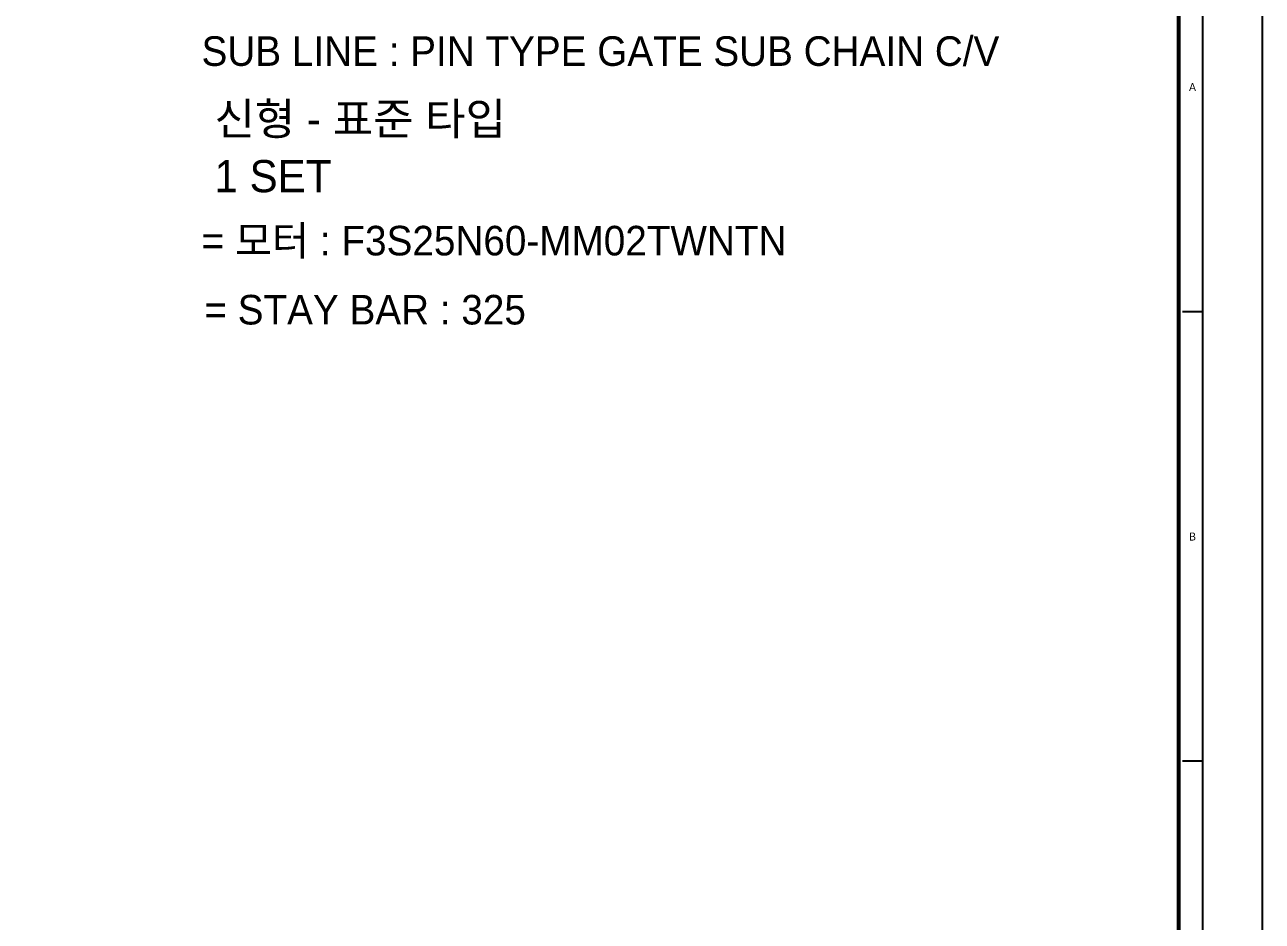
# Model space of a CAD drawing. Header units: inches. Extents: x 0 to 77285, y -118 to 40065.
# Drawn here: x 68761 to 71090, y 22042 to 23729 of the extents above; entities that cross this region are included whole.
import ezdxf
from ezdxf.enums import TextEntityAlignment as Align

# ---------------------------------------------------------------- set-up
doc = ezdxf.new("R2010")
doc.units = ezdxf.units.IN
doc.header["$LTSCALE"] = 5
doc.header["$MEASUREMENT"] = 0
doc.styles.add('SCI', font='')
doc.styles.get('SCI').set_extended_font_data('Gulim')

# ---------------------------------------------------------------- blocks, each defined once
blk = doc.blocks.new('A$C60684f4e')
at = {"color": 2}
for p, q in [((412.5, -63.9), (410, -63.9)), ((412.5, -120.3), (410, -120.3))]:
    blk.add_line(p, q, dxfattribs=at)
blk.add_lwpolyline([(12.5, -289.5), (12.5, -7.5), (412.5, -7.5), (412.5, -289.5)], close=True, dxfattribs=at)
at = {"color": 40, "const_width": 0.5}
blk.add_lwpolyline([(15.5, -286.5), (15.5, -10.5), (409.5, -10.5), (409.5, -286.5)], close=True, dxfattribs=at)
at = {"layer": 'Defpoints', "color": 1}
blk.add_lwpolyline([(0, -297), (0, 0), (420, 0), (420, -297)], close=True, dxfattribs=at)
at = {"color": 2, "style": 'SCI'}
for s, p in [('A', (411.25, -35.7)), ('B', (411.25, -92.1))]:
    blk.add_text(s, height=1, dxfattribs=at).set_placement(p, align=Align.MIDDLE_CENTER)

msp = doc.modelspace()

# ---------------------------------------------------------------- block references
at = {"xscale": 15, "yscale": 15, "zscale": 15}
msp.add_blockref('A$C60684f4e', (64789.72535195, 24147.70137068), dxfattribs=at)

# ---------------------------------------------------------------- texts
at = {"style": 'SCI'}
for s, p in [('SUB LINE : PIN TYPE GATE SUB CHAIN C/V', (69093.76772977, 23707.72436098)), ('= 모터 : F3S25N60-MM02TWNTN', (69093.76772977, 23350.97319369)), ('= STAY BAR : 325', (69099.00796448, 23220.98827438))]:
    msp.add_text(s, height=55.6644883751, dxfattribs=at).set_placement(p, align=Align.TOP_LEFT)
at = {"color": 40, "style": 'SCI'}
for s, p in [('신형 - 표준 타입', (69118.03581577, 23552.42756891)), ('1 SET', (69118.03581577, 23444.53893252))]:
    msp.add_text(s, height=60.576923077, dxfattribs=at).set_placement(p, align=Align.MIDDLE_LEFT)

doc.saveas('drawing.dxf')
